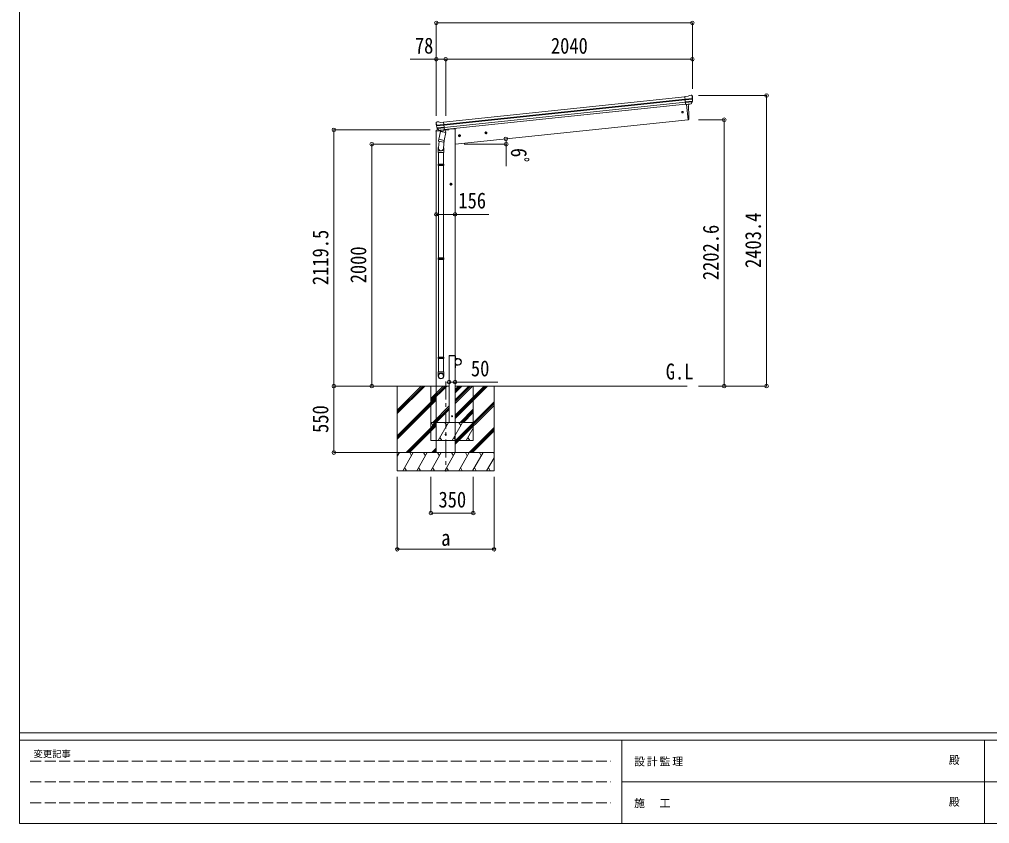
# Model space of a CAD drawing. Units: millimetres at full size, sheet at 1:30. Extents: x -8432 to 8432, y -5820 to 5820.
# Drawn here: x -8432 to -407, y -5820 to 831 of the extents above; entities that cross this region are included whole.
import ezdxf
from ezdxf.enums import TextEntityAlignment as Align

# ---------------------------------------------------------------- set-up
doc = ezdxf.new("R2010")
doc.units = ezdxf.units.MM
doc.header["$LTSCALE"] = 30
doc.header["$PDMODE"] = 32
doc.header["$PDSIZE"] = 30
doc.linetypes.add('CHAIN1', pattern=[8, 5, -1, 1, -1])
doc.linetypes.add('DASHED3', pattern=[4, 3, -1])
for name, color, linetype, lineweight in [('0-0_0', 7, 'Continuous', 9), ('0-1_本体', 5, 'CHAIN1', 9), ('0-3_ELV2', 4, 'Continuous', 9), ('0-6_OTH_LINE', 6, 'Continuous', 9), ('0-7_SHAPE', 6, 'Continuous', 9), ('0-9_OUTLINE', 7, 'Continuous', 9), ('F-0_240', 7, 'Continuous', 9)]:
    doc.layers.add(name, color=color, linetype=linetype, lineweight=lineweight)
doc.styles.add('ＭＳ ゴシック', font='')
doc.styles.get('ＭＳ ゴシック').set_extended_font_data('MS Gothic')

msp = doc.modelspace()

# ---------------------------------------------------------------- linework, layer by layer
at = {"layer": '0-0_0'}
for p, q in [((-5434.7, -2201.78), (-4983.56, -2201.78)), ((-5306.06, -2428.35), (-5079.43, -2201.72)), ((-5306.06, -2414.21), (-5093.57, -2201.72)), ((-5306.06, -2400.07), (-5107.72, -2201.72)), ((-5306.06, -2201.78), (-5306.06, -2901.72)), ((-5028.06, -2201.78), (-5028.06, -2651.78)), ((-5028.06, -2304.13), (-4925.71, -2201.78)), ((-5028.06, -2318.27), (-4911.57, -2201.78)), ((-5028.06, -2332.41), (-4897.43, -2201.78)), ((-5028.06, -2201.78), (-4878.06, -2201.78)), ((-4828.06, -2258.72), (-4771.07, -2201.72)), ((-4828.06, -2244.58), (-4785.21, -2201.72)), ((-4828.06, -2230.44), (-4799.35, -2201.72)), ((-4828.06, -2201.78), (-2909.12, -2201.78)), ((-4828.06, -2470.85), (-4558.99, -2201.78)), ((-4828.06, -2456.71), (-4573.13, -2201.78)), ((-4828.06, -2442.57), (-4587.28, -2201.78)), ((-4828.06, -2344.55), (-4685.3, -2201.78)), ((-4828.06, -2330.4), (-4699.44, -2201.78)), ((-4828.06, -2316.26), (-4713.58, -2201.78)), ((-4678.06, -2651.78), (-4678.06, -2201.78)), ((-4506.06, -2201.78), (-4506.06, -2901.72)), ((-5306.06, -2612.2), (-4984.06, -2290.2)), ((-5306.06, -2626.34), (-4984.06, -2304.34)), ((-5306.06, -2640.48), (-4984.06, -2318.49)), ((-5013.59, -2501.78), (-4878.06, -2366.26)), ((-4999.44, -2501.78), (-4878.06, -2380.4)), ((-4985.3, -2501.78), (-4878.06, -2394.55)), ((-4828.06, -2654.7), (-4506.06, -2332.7)), ((-4828.06, -2668.84), (-4506.06, -2346.84)), ((-4828.06, -2682.98), (-4506.06, -2360.99)), ((-4787.31, -2501.78), (-4678.06, -2392.54)), ((-4773.17, -2501.78), (-4678.06, -2406.68)), ((-4759.03, -2501.78), (-4678.06, -2420.82)), ((-5233.46, -2751.72), (-4984.06, -2502.33)), ((-5219.31, -2751.72), (-4984.06, -2516.48)), ((-5205.17, -2751.72), (-4984.06, -2530.62)), ((-5028.06, -2554.9), (-4997.4, -2501.78)), ((-5028.06, -2501.78), (-4678.06, -2501.78)), ((-5012.4, -2527.77), (-5027.4, -2501.78)), ((-4968.53, -2651.78), (-4881.93, -2501.78)), ((-4896.93, -2527.77), (-4911.93, -2501.78)), ((-4853.06, -2651.78), (-4766.46, -2501.78)), ((-4781.46, -2527.76), (-4796.46, -2501.78)), ((-4737.59, -2651.78), (-4678.06, -2548.68)), ((-4712.96, -2751.72), (-4506.06, -2544.83)), ((-4698.81, -2751.72), (-4506.06, -2558.98)), ((-4953.53, -2625.8), (-4938.53, -2651.78)), ((-4838.06, -2625.8), (-4823.06, -2651.78)), ((-4722.59, -2625.8), (-4707.59, -2651.78)), ((-4684.67, -2751.72), (-4506.06, -2573.12)), ((-5028.06, -2651.78), (-4678.06, -2651.78)), ((-5021.32, -2751.72), (-4983.56, -2713.96)), ((-5007.18, -2751.72), (-4983.56, -2728.11)), ((-4506.06, -2751.72), (-5306.06, -2751.72)), ((-5306.06, -2780.66), (-5289.36, -2751.72)), ((-5304.36, -2777.7), (-5306.06, -2774.75)), ((-5260.49, -2901.72), (-5173.89, -2751.72)), ((-5188.89, -2777.7), (-5203.89, -2751.72)), ((-5145.02, -2901.72), (-5058.41, -2751.72)), ((-5073.42, -2777.7), (-5088.42, -2751.72)), ((-5029.55, -2901.72), (-4942.94, -2751.72)), ((-4993.04, -2751.72), (-4983.56, -2742.25)), ((-4957.95, -2777.71), (-4972.95, -2751.72)), ((-4914.08, -2901.72), (-4827.48, -2751.72)), ((-4842.48, -2777.71), (-4857.48, -2751.72)), ((-4798.61, -2901.72), (-4712, -2751.72)), ((-4727.01, -2777.7), (-4742.01, -2751.72)), ((-4683.14, -2901.72), (-4596.54, -2751.72)), ((-4611.54, -2777.7), (-4626.54, -2751.72)), ((-4567.67, -2901.72), (-4506.06, -2795.02)), ((-4506.06, -2760.39), (-4511.07, -2751.72)), ((-5245.49, -2875.74), (-5230.49, -2901.72)), ((-5130.02, -2875.74), (-5115.02, -2901.72)), ((-5014.55, -2875.74), (-4999.55, -2901.72)), ((-4899.08, -2875.74), (-4884.08, -2901.72)), ((-4783.61, -2875.74), (-4768.61, -2901.72)), ((-4668.14, -2875.74), (-4653.14, -2901.72)), ((-4552.67, -2875.74), (-4537.67, -2901.72)), ((-5306.06, -2901.72), (-4506.06, -2901.72))]:
    msp.add_line(p, q, dxfattribs=at)
at = {"layer": '0-1_本体'}
msp.add_line((-4906.06, -2163.49), (-4906.06, -2906.81), dxfattribs=at)
at = {"layer": '0-3_ELV2'}
for p, q in [((-4923.66, -19.78), (-2927.57, 190.02)), ((-4921.67, -38.67), (-2925.58, 171.12)), ((-4921.24, -42.85), (-2925.15, 166.95)), ((-2901.26, 194.8), (-2927.78, 192.01)), ((-2921, 127.46), (-2927.78, 192.01)), ((-2925.62, 171.48), (-2865.88, 177.76)), ((-2865.4, 171.89), (-2925.01, 165.63)), ((-2901.26, 194.8), (-2889.66, 201.77)), ((-2888.43, 202.18), (-2874.94, 203.6)), ((-2871.27, 202.51), (-2871.28, 202.51)), ((-2871.27, 202.51), (-2866.09, 198.31)), ((-2864.71, 194.62), (-2865.02, 196.47)), ((-4919.14, -62.71), (-2923.06, 147.09)), ((-2921.3, 130.35), (-4917.38, -79.45)), ((-2866.24, 155.14), (-2923.27, 149.14)), ((-2867.63, 150.47), (-2922.8, 144.68)), ((-2877.64, 132.24), (-2921.02, 127.68)), ((-2921, 127.46), (-2911.05, 128.5)), ((-2914.11, 128.18), (-2900.72, 0.79)), ((-2911.05, 128.5), (-2910.78, 128.44)), ((-2910.78, 128.44), (-2885.45, 131.1)), ((-2885.45, 131.1), (-2885.19, 131.22)), ((-2885.19, 131.22), (-2877.5, 132.03)), ((-2876.19, 133.9), (-2866.74, 152.2)), ((-2875.14, 133.47), (-2865.02, 151.73)), ((-2900.72, 0.79), (-4828.06, -201.78)), ((-2900.72, 0.79), (-2898.67, 1.08)), ((-4986.1, -28.35), (-4986.18, -26.48)), ((-4981.32, -19.27), (-4985.51, -24.45)), ((-4921.71, -38.32), (-4981.45, -44.6)), ((-4981.32, -19.27), (-4981.32, -19.26)), ((-4980.7, -50.44), (-4921.09, -44.17)), ((-4964.47, -16.02), (-4977.96, -17.44)), ((-4963.19, -85.99), (-4976.88, -70.24)), ((-4976.39, -66.65), (-4919.36, -60.66)), ((-4962.24, -85.36), (-4975.29, -69.42)), ((-4974.06, -70.92), (-4918.89, -65.12)), ((-4950.39, -20.58), (-4963.18, -16.17)), ((-4950.39, -20.58), (-4923.87, -17.79)), ((-4917.08, -82.34), (-4923.87, -17.79)), ((-4878.84, -75.4), (-4879.26, -78.63)), ((-4985.81, -86.94), (-4986.71, -93.77)), ((-4986.71, -93.77), (-4952.98, -90.23)), ((-4983.56, -2751.72), (-4983.56, -93.44)), ((-4966.3, -82.58), (-4983.15, -84.35)), ((-4952.88, -86.1), (-4960.57, -86.91)), ((-4960.48, -86.67), (-4917.1, -82.11)), ((-4952.61, -86.17), (-4952.88, -86.1)), ((-4927.28, -83.5), (-4952.61, -86.17)), ((-4927.03, -83.39), (-4927.28, -83.5)), ((-4917.08, -82.34), (-4927.03, -83.39)), ((-4912.96, -86.02), (-4883.7, -82.95)), ((-4781.9, -129.56), (-4801.79, -131.65)), ((-4792.63, -123.14), (-4798.71, -127.55)), ((-4798.71, -127.55), (-4797.92, -135.02)), ((-4797.92, -135.02), (-4791.06, -138.07)), ((-4790.8, -140.55), (-4792.89, -120.66)), ((-4785.78, -126.19), (-4792.63, -123.14)), ((-4563.11, -106.56), (-4583, -108.66)), ((-4573.84, -100.15), (-4579.91, -104.56)), ((-4579.91, -104.56), (-4579.13, -112.02)), ((-4579.13, -112.02), (-4572.27, -115.07)), ((-4572.01, -117.56), (-4574.1, -97.67)), ((-4566.98, -103.2), (-4573.84, -100.15)), ((-4852.06, -531.33), (-4872.06, -531.33)), ((-4862.06, -523.83), (-4868.56, -527.58)), ((-4868.56, -527.58), (-4868.56, -535.09)), ((-4868.56, -535.09), (-4862.06, -538.84)), ((-4862.06, -541.33), (-4862.06, -521.33)), ((-4855.56, -527.58), (-4862.06, -523.83)), ((-4878.36, -1951.78), (-4878.26, -1949.73)), ((-4827.76, -1951.78), (-4878.36, -1951.78)), ((-4878.06, -1951.78), (-4878.06, -2501.78)), ((-4828.06, -1951.78), (-4878.06, -1951.78)), ((-4828.87, -1948.78), (-4877.26, -1948.78)), ((-4828.06, -2501.78), (-4828.06, -1951.78)), ((-4828.06, -1951.78), (-4826.06, -1951.78)), ((-4827.76, -1951.78), (-4827.87, -1949.73)), ((-4826.06, -1974.48), (-4826.06, -1951.78)), ((-4803.06, -1974.48), (-4826.06, -1974.48)), ((-4826.06, -1976.48), (-4803.06, -1976.48)), ((-4828.06, -2051.78), (-4826.06, -2051.78)), ((-4826.06, -2027.08), (-4803.06, -2027.08)), ((-4826.06, -2029.08), (-4826.06, -2051.78)), ((-4803.06, -2029.08), (-4826.06, -2029.08))]:
    msp.add_line(p, q, dxfattribs=at)
for points in [[(-4828.06, -2751.72), (-4828.06, -72.78), (-4848.06, -72.78), (-4878.92, -76.02)], [(-4791.06, -138.07), (-4784.99, -133.66), (-4785.78, -126.19)], [(-4572.27, -115.07), (-4566.2, -110.66), (-4566.98, -103.2)], [(-4862.06, -538.84), (-4855.56, -535.09), (-4855.56, -527.58)]]:
    msp.add_lwpolyline(points, dxfattribs=at)
for centre, radius in [((-2947.52, 63.34), 6.5), ((-4791.85, -130.61), 8.5), ((-4791.85, -130.61), 7.7), ((-4791.85, -130.61), 6.5), ((-4573.05, -107.61), 8.5), ((-4573.05, -107.61), 7.7), ((-4573.05, -107.61), 6.5), ((-4862.06, -531.33), 8.5), ((-4862.06, -531.33), 7.7), ((-4862.06, -531.33), 6.5), ((-4803.06, -2001.78), 25), ((-4853.06, -2451.78), 4), ((-4905.81, -2601.72), 5)]:
    msp.add_circle(centre, radius, dxfattribs=at)
for centre, radius, start, end in [((-2888.11, 199.19), 3, 96.02369, 120.97631), ((-2874.42, 198.62), 5, 51.04426, 95.95574), ((-3058.26, 172.97), 192.44, 1.4271, 6.57578), ((-3065.6, 173.5), 200.2, 354.20009, 359.53883), ((-2820.61, 179.87), 45.32, 182.67122, 185.64518), ((-2865.22, 170.55), 1.35, 95.1605, 97.91927), ((-2862.61, 172.11), 2.74, 179.02151, 184.43412), ((-3065.6, 173.5), 202, 354.13916, 6), ((-3795.33, 41), 900, 357.63919, 5.64986), ((-2877.76, 134.92), 2.99, 285.2717, 331.00739), ((-2869.41, 153.57), 3, 332.69111, 354.20009), ((-2867.64, 153.18), 3, 331, 354.13916), ((-2899.09, 4.05), 3, 278, 357.63919), ((-4785.21, -7.24), 202, 186, 197.86084), ((-4792.27, -9.29), 192.44, 185.42422, 190.5729), ((-5026.17, -51.94), 45.32, 6.35482, 9.32878), ((-4977.43, -22.41), 5, 96.04426, 140.95574), ((-4983.47, -50.8), 2.74, 7.56588, 12.97849), ((-4980.6, -51.78), 1.35, 94.08073, 96.8395), ((-4785.21, -7.24), 200.2, 192.46117, 197.79991), ((-4974.62, -68.27), 3, 197.86084, 221), ((-4972.97, -67.52), 3, 197.79991, 219.30889), ((-4964.16, -19.01), 3, 71.02369, 95.97631), ((-4884.22, -77.97), 5, 276, 352.5), ((-4982.84, -87.33), 3, 96, 172.5), ((-4960.93, -84.03), 2.99, 220.99261, 266.7283), ((-4877.26, -1949.78), 1, 90, 176.99994), ((-4828.87, -1949.78), 1, 3.00011, 90), ((-4826.06, -1974.48), 2, 180, 270), ((-4803.06, -2001.78), 27.3, 270, 90), ((-4803.06, -2001.78), 25.3, 270, 90), ((-4826.06, -2029.08), 2, 90, 180)]:
    msp.add_arc(centre, radius, start, end, dxfattribs=at)
for centre, major_axis, ratio, start_param, end_param in [((-2866.97, 195.01), (-0.87, 5.91), 0.020485, 0.671432, 1.5691306), ((-2872.36, 199.53), (5.88, -1.31), 0.24881, 0.460585, 0.4641038), ((-2867.98, 195.98), (-2.34, 1.9), 0.995767, 3.9859716, 4.712389), ((-3063.29, 151.55), (-20.92, 199.05), 0.994373, 4.7113789, 4.7277536), ((-2877.95, 135.22), (-0.11, 3), 0.642905, 3.2459383, 4.203928), ((-2877.82, 135.02), (1.66, -2.51), 0.997631, 5.8041905, 5.8929484), ((-2877.89, 135.12), (3.53, -2.11), 0.650902, 5.2561448, 5.3289554), ((-2875.52, 135.47), (1.08, 3.13), 0.040856, 2.1135035, 2.1416249), ((-4983.18, -26.33), (1.9, 2.34), 0.995767, 1.5707963, 2.2972137), ((-4979.64, -21.95), (-5.48, -2.51), 0.24881, 5.8190815, 5.8226003), ((-4983.97, -27.49), (-0.38, 5.97), 0.020485, 4.7140547, 5.6117533), ((-4782.9, -29.18), (-20.92, 199.05), 0.994373, 1.5554317, 1.5718064), ((-4963.23, -83.95), (-1.71, 2.84), 0.040856, 4.1415604, 4.1696818), ((-4960.79, -83.7), (-0.51, 2.96), 0.642905, 2.0792573, 3.037247), ((-4960.84, -83.8), (-3.02, -2.79), 0.650902, 0.9542299, 1.0270405), ((-4960.88, -83.92), (-1.1, -2.8), 0.997631, 0.3902369, 0.4789948)]:
    msp.add_ellipse(centre, major_axis=major_axis, ratio=ratio, start_param=start_param, end_param=end_param, dxfattribs=at)
at = {"layer": '0-6_OTH_LINE'}
for p, q in [((-4983.56, 801.61), (-4983.56, 256.94)), ((-2865.68, 801.61), (-4983.56, 801.61)), ((-2865.68, 801.61), (-2865.68, 256.94)), ((-4983.56, 501.61), (-5200.86, 501.61)), ((-4983.56, 501.61), (-4983.56, 34.2)), ((-4905.81, 501.61), (-4983.56, 501.61)), ((-2865.68, 501.61), (-4905.81, 501.61)), ((-4905.81, 501.61), (-4905.81, 32.37)), ((-2865.68, 501.61), (-2865.68, 256.94)), ((-2251.98, 201.61), (-2814.85, 201.61)), ((-2251.98, 201.61), (-2251.98, -2201.78)), ((-2601.98, 0.79), (-2814.85, 0.79)), ((-2601.98, 0.79), (-2601.98, -2201.78)), ((-5831.04, -82.29), (-5034.06, -82.29)), ((-5831.04, -82.29), (-5831.04, -2201.78)), ((-5517.5, -2201.78), (-5517.5, -201.78)), ((-5517.5, -201.78), (-5034.06, -201.78)), ((-4983.56, -781.33), (-4828.06, -781.33)), ((-4828.06, -781.33), (-4548.44, -781.33)), ((-5831.04, -2201.78), (-5307.06, -2201.78)), ((-5831.04, -2751.78), (-5831.04, -2201.78)), ((-5517.5, -2201.78), (-5307.06, -2201.78)), ((-4878.06, -2168.22), (-4828.06, -2168.22)), ((-4828.06, -2168.22), (-4474.18, -2168.22)), ((-2601.98, -2201.78), (-2814.85, -2201.78)), ((-2251.98, -2201.78), (-2814.85, -2201.78)), ((-5831.04, -2751.78), (-5307.06, -2751.78)), ((-5306.06, -3551.72), (-5306.06, -2952.72)), ((-5028.06, -3251.72), (-5028.06, -2952.72)), ((-4678.06, -3251.72), (-4678.06, -2952.72)), ((-4506.06, -3551.72), (-4506.06, -2952.72)), ((-5028.06, -3251.72), (-4678.06, -3251.72)), ((-4506.06, -3551.72), (-5306.06, -3551.72))]:
    msp.add_line(p, q, dxfattribs=at)
at = {"layer": '0-6_OTH_LINE', "lineweight": 18}
for q in [(-4753.7, -201.78), (-4405.15, -383.28)]:
    msp.add_line((-4405.15, -201.78), q, dxfattribs=at)
at = {"layer": '0-6_OTH_LINE'}
msp.add_arc((-4753.7, -201.78), 348.55, 0, 7.27608, dxfattribs=at)
for p in [(-4983.56, 801.61), (-2865.68, 801.61), (-4983.56, 501.61), (-4905.81, 501.61), (-2865.68, 501.61), (-2251.98, 201.61), (-2601.98, 0.79), (-5831.04, -82.29), (-4407.96, -157.64), (-5517.5, -201.78), (-4405.15, -201.78), (-4983.56, -781.33), (-4828.06, -781.33), (-4878.06, -2168.22), (-4828.06, -2168.22), (-5831.04, -2201.78), (-5517.5, -2201.78), (-2601.98, -2201.78), (-2251.98, -2201.78), (-5831.04, -2751.78), (-5028.06, -3251.72), (-4678.06, -3251.72), (-5306.06, -3551.72), (-4506.06, -3551.72)]:
    msp.add_point(p, dxfattribs=at)
at = {"layer": '0-9_OUTLINE'}
for p, q in [((-4949.75, -95.28), (-4963.11, -160.93)), ((-4959.73, -86.92), (-4919.06, -82.64)), ((-4956.37, -87.22), (-4956.52, -87.94)), ((-4955.91, -89.07), (-4931.15, -98.83)), ((-4904.87, -104.41), (-4949.75, -95.28)), ((-4947.57, -92.36), (-4948.23, -95.59)), ((-4926.76, -83.84), (-4929.68, -98.19)), ((-4918.23, -170.06), (-4904.87, -104.41)), ((-4917.25, -80.76), (-4916.32, -80.95)), ((-4916.32, -80.95), (-4905.12, -97.87)), ((-4905.12, -97.87), (-4906.39, -104.1)), ((-4968.41, -269.11), (-4968.41, -234.75)), ((-4960.7, -176.22), (-4966.26, -231.94)), ((-4965.58, -173.18), (-4963.09, -160.94)), ((-4965.37, -174.58), (-4965.37, -174.58)), ((-4964.04, -175.54), (-4923.08, -183.87)), ((-4918.23, -170.06), (-4963.11, -160.93)), ((-4917.79, -167.93), (-4924.44, -235.67)), ((-4922.41, -234.45), (-4922.41, -269.11)), ((-4918.24, -170.06), (-4920.78, -182.53)), ((-4922.41, -269.11), (-4968.41, -269.11)), ((-4966.41, -269.11), (-4966.41, -365.85)), ((-4924.41, -269.11), (-4924.41, -365.85)), ((-4968.41, -367.85), (-4967.41, -365.85)), ((-4922.41, -367.85), (-4968.41, -367.85)), ((-4922.41, -375.85), (-4968.41, -375.85)), ((-4923.41, -365.85), (-4967.41, -365.85)), ((-4923.41, -377.85), (-4967.41, -377.85)), ((-4966.41, -377.85), (-4966.41, -1141.73)), ((-4924.41, -377.85), (-4924.41, -1141.73)), ((-4922.41, -367.85), (-4923.41, -365.85)), ((-4922.41, -375.85), (-4923.41, -377.85)), ((-4922.41, -367.85), (-4922.41, -375.85)), ((-4968.41, -1143.73), (-4967.41, -1141.73)), ((-4922.41, -1143.73), (-4968.41, -1143.73)), ((-4922.41, -1151.73), (-4968.41, -1151.73)), ((-4923.41, -1141.73), (-4967.41, -1141.73)), ((-4923.41, -1153.73), (-4967.41, -1153.73)), ((-4966.41, -1153.73), (-4966.41, -1962.22)), ((-4924.41, -1153.73), (-4924.41, -1962.22)), ((-4922.41, -1143.73), (-4923.41, -1141.73)), ((-4922.41, -1151.73), (-4923.41, -1153.73)), ((-4922.41, -1143.73), (-4922.41, -1151.73)), ((-4968.41, -1964.22), (-4967.41, -1962.22)), ((-4922.41, -1964.22), (-4968.41, -1964.22)), ((-4922.41, -1972.22), (-4968.41, -1972.22)), ((-4923.41, -1962.22), (-4967.41, -1962.22)), ((-4923.41, -1974.22), (-4967.41, -1974.22)), ((-4966.41, -1974.22), (-4966.41, -2084.22)), ((-4924.41, -1974.22), (-4924.41, -2084.22)), ((-4922.41, -1964.22), (-4923.41, -1962.22)), ((-4922.41, -1972.22), (-4923.41, -1974.22)), ((-4922.41, -1964.22), (-4922.41, -1972.22)), ((-4968.41, -2118.37), (-4968.41, -2084.22)), ((-4922.41, -2084.22), (-4968.41, -2084.22)), ((-4922.41, -2118.37), (-4922.41, -2084.22))]:
    msp.add_line(p, q, dxfattribs=at)
for points in [[(-4968.41, -367.85), (-4968.41, -375.85), (-4967.41, -377.85)], [(-4968.41, -1143.73), (-4968.41, -1151.73), (-4967.41, -1153.73)], [(-4968.41, -1964.22), (-4968.41, -1972.22), (-4967.41, -1974.22)]]:
    msp.add_lwpolyline(points, dxfattribs=at)
for centre, radius, start, end in [((-4959.78, -86.42), 0.5, 240.73754, 276), ((-4956.86, -87.12), 0.5, 348.5, 96), ((-4955.54, -88.14), 1, 168.5, 248.5), ((-4930.68, -97.91), 1.03, 242.53897, 344.46569), ((-4926.18, -84), 0.604, 93.09842, 164.70595), ((-4919.11, -82.14), 0.5, 276, 311.26246), ((-4938.41, -234.75), 30, 177.45142, 180), ((-4963.68, -173.61), 1.95, 167.54017, 209.97766), ((-4963.64, -173.58), 2, 209.90962, 258.5), ((-4922.68, -181.91), 2, 258.5, 341.96843)]:
    msp.add_arc(centre, radius, start, end, dxfattribs=at)
for centre, major_axis, ratio, start_param, end_param in [((-4945.41, -234.45), (23, 0), 0.996195, 2.621936, 6.6074797), ((-4945.41, -234.45), (21, 0), 0.996195, 3.0215498, 6.2247991), ((-4945.41, -2116.62), (-23, 0), 0.996195, 3.1415927, 6.2831853), ((-4945.41, -2118.37), (-23, 0), 0.996195, 3.1415927, 6.2831853), ((-4945.41, -2118.37), (0, -23.43), 0.981806, 4.712389, 7.8539816)]:
    msp.add_ellipse(centre, major_axis=major_axis, ratio=ratio, start_param=start_param, end_param=end_param, dxfattribs=at)
msp.add_ellipse((-4945.41, -2118.37), major_axis=(21, 0), ratio=0.996195, dxfattribs=at)
at = {"layer": 'F-0_240', "color": 5}
for p, q in [((-8432.06, 5820), (-8432.06, -5820)), ((-8432.06, -5070), (8007.94, -5070)), ((-8432.06, -5130), (5341.19, -5130)), ((-3448.82, -5130), (-3448.82, -5820)), ((-448.82, -5130), (-448.82, -5820)), ((-3448.82, -5475), (2701.18, -5475)), ((-8432.06, -5820), (8007.94, -5820))]:
    msp.add_line(p, q, dxfattribs=at)
at = {"layer": 'F-0_240', "color": 4, "linetype": 'DASHED3'}
for p, q in [((-8342.06, -5302.5), (-3538.82, -5302.5)), ((-8342.06, -5475), (-3538.82, -5475)), ((-8342.06, -5647.5), (-3538.82, -5647.5))]:
    msp.add_line(p, q, dxfattribs=at)

# ---------------------------------------------------------------- texts
at = {"layer": '0-6_OTH_LINE', "color": 7, "style": 'ＭＳ ゴシック', "width": 0.85}
for s, p in [('78', (-5160.59, 508.5)), ('2040', (-4035.75, 507.61)), ('156', (-4801.13, -772.36)), ('50', (-4697.41, -2160.69)), ('350', (-4965.56, -3245.72)), ('a', (-4943.56, -3561.72))]:
    msp.add_text(s, height=132, dxfattribs=at).set_placement(p, align=Align.BOTTOM_LEFT)
for s, rotation, p in [('6ﾟ', 270, (-4405.61, -233.31)), ('2403.4', 90, (-2257.98, -1225.08)), ('2202.6', 90, (-2607.98, -1325.5)), ('2119.5', 90, (-5837.04, -1367.04)), ('2000', 90, (-5523.5, -1351.78)), ('550', 90, (-5837.04, -2589.28))]:
    msp.add_text(s, height=132, rotation=rotation, dxfattribs=at).set_placement(p, align=Align.BOTTOM_LEFT)
at = {"layer": '0-7_SHAPE', "color": 7, "style": 'ＭＳ ゴシック', "width": 0.85}
msp.add_text('G.L', height=132, dxfattribs=at).set_placement((-3085.38, -2186.82), align=Align.BOTTOM_LEFT)
at = {"layer": 'F-0_240', "style": 'ＭＳ ゴシック'}
for s, height, p in [('変更記事', 54.99, (-8314.83, -5287.5)), ('殿', 65.98, (-744.53, -5347.5)), ('殿', 65.98, (-744.53, -5692.5))]:
    msp.add_text(s, height=height, dxfattribs=at).set_placement(p, align=Align.BOTTOM_LEFT)
at = {"layer": 'F-0_240', "char_height": 65.98, "attachment_point": 7, "style": 'ＭＳ ゴシック'}
for s, insert in [('\\T1.17;設計監理', (-3347.49, -5347.5)), ('\\T1.17;施\u3000工', (-3347.49, -5692.5))]:
    msp.add_mtext(s, dxfattribs=dict(at, insert=insert))

doc.saveas('drawing.dxf')
